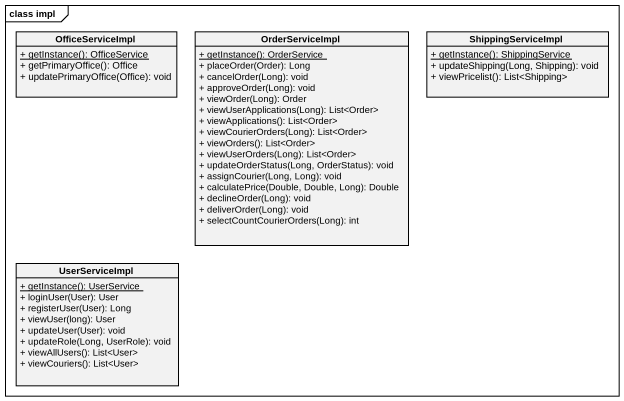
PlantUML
@startuml
mainframe class impl
hide circle
hide empty members
skinparam classAttributeIconSize 0
class OfficeServiceImpl {
  {static} + getInstance(): OfficeService
  + getPrimaryOffice(): Office
  + updatePrimaryOffice(Office): void
}
class OrderServiceImpl {
  {static} + getInstance(): OrderService
  + placeOrder(Order): Long
  + cancelOrder(Long): void
  + approveOrder(Long): void
  + viewOrder(Long): Order
  + viewUserApplications(Long): List<Order>
  + viewApplications(): List<Order>
  + viewCourierOrders(Long): List<Order>
  + viewOrders(): List<Order>
  + viewUserOrders(Long): List<Order>
  + updateOrderStatus(Long, OrderStatus): void
  + assignCourier(Long, Long): void
  + calculatePrice(Double, Double, Long): Double
  + declineOrder(Long): void
  + deliverOrder(Long): void
  + selectCountCourierOrders(Long): int
}
class ShippingServiceImpl {
  {static} + getInstance(): ShippingService
  + updateShipping(Long, Shipping): void
  + viewPricelist(): List<Shipping>
}
class UserServiceImpl {
  {static} + getInstance(): UserService
  + loginUser(User): User
  + registerUser(User): Long
  + viewUser(long): User
  + updateUser(User): void
  + updateRole(Long, UserRole): void
  + viewAllUsers(): List<User>
  + viewCouriers(): List<User>
}
@enduml
